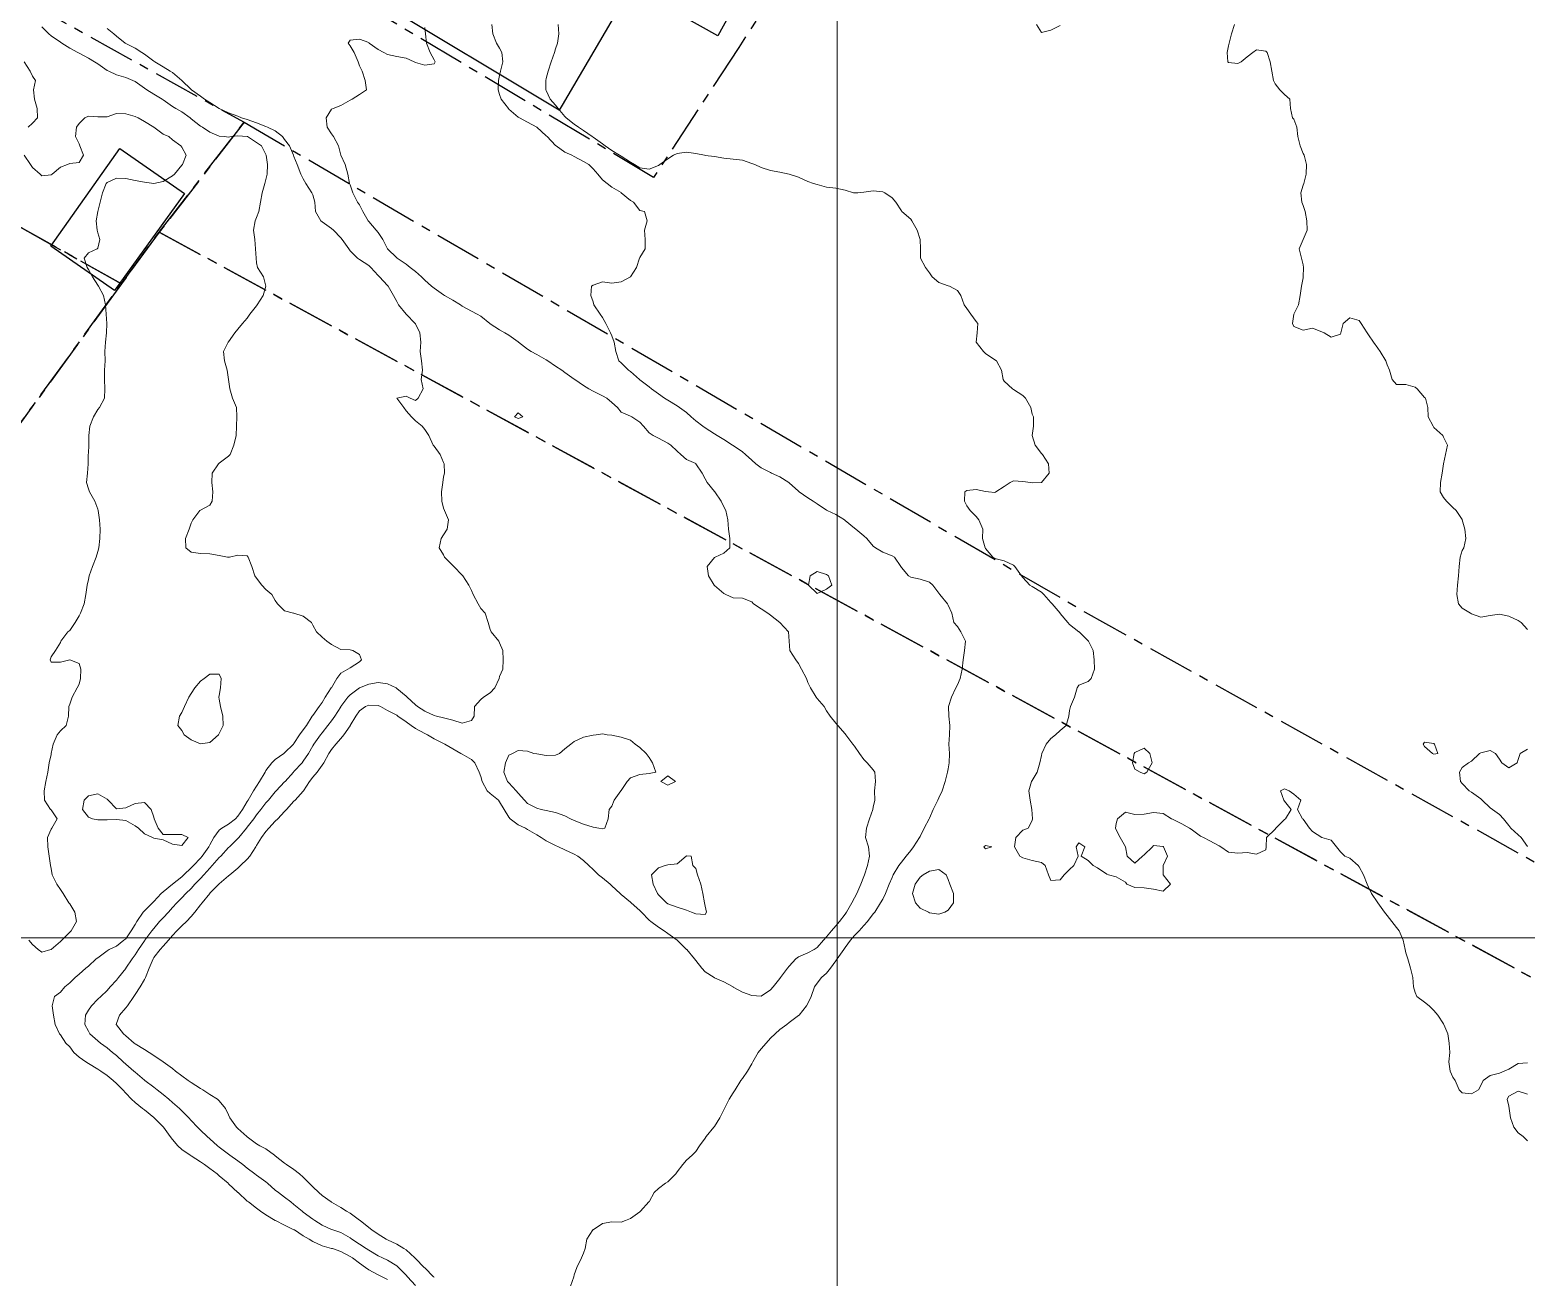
# Model space of a CAD drawing. Header units: centimetres. Extents: x 0 to 642158, y -847 to 649707.
# Drawn here: x 616223.6 to 616303.7, y 621669.2 to 621736 of the extents above; entities that cross this region are included whole.
import ezdxf

# ---------------------------------------------------------------- set-up
doc = ezdxf.new("R2010")
doc.units = ezdxf.units.CM
doc.header["$MEASUREMENT"] = 0
doc.linetypes.add('CENTERX2', pattern=[4, 2.5, -0.5, 0.5, -0.5])
doc.layers.add('MEV_grille', color=254, linetype='Continuous', lineweight=9)
doc.layers.add('WAL_topographie 0.5', color=253, linetype='Continuous', lineweight=20)
doc.layers.add('SPW_batiments', color=7, linetype='Continuous')
doc.layers.add('SPW_parcellaire cadastral', color=7, linetype='CENTERX2', lineweight=25, true_color=0xff0542)

# ---------------------------------------------------------------- blocks, each defined once
blk = doc.blocks.new('*U114')
at = {"layer": 'MEV_grille', "transparency": 33554687}
blk.add_lwpolyline([(-1338.461, 0), (1338.461, 0)], dxfattribs=at)
blk = doc.blocks.new('*U115')
at = {"layer": 'MEV_grille', "color": 0, "linetype": 'ByBlock', "lineweight": -2, "transparency": 16777216}
blk.add_blockref('*U114', (0, -700), dxfattribs=at)
blk = doc.blocks.new('*U112')
at = {"layer": 'MEV_grille', "transparency": 33554687}
blk.add_lwpolyline([(0, 1825.476), (0, -1825.476)], dxfattribs=at)
blk = doc.blocks.new('*U113')
at = {"layer": 'MEV_grille', "color": 0, "linetype": 'ByBlock', "lineweight": -2, "transparency": 16777216}
blk.add_blockref('*U112', (900, 0), dxfattribs=at)

msp = doc.modelspace()

# ---------------------------------------------------------------- linework, layer by layer
at = {"layer": 'SPW_batiments'}
for points in [[(616256.784, 621782.562), (616268.301, 621776.569), (616272.44, 621774.416), (616269.575, 621768.732), (616269.334, 621768.253), (616267.525, 621764.664), (616267.324, 621764.265), (616260.374, 621768.148), (616257.741, 621763.997), (616272.542, 621755.399), (616263.094, 621739.198), (616262.494, 621739.415), (616260.428, 621735.648), (616255.795, 621738.247), (616252.099, 621731.928), (616251.945, 621731.664), (616242.178, 621737.513), (616242.732, 621738.499), (616248.711, 621748.818), (616256.675, 621762.597), (616237.591, 621770.062), (616246.789, 621787.763), (616256.784, 621782.562)], [(616231.895, 621727.212), (616228.147, 621722.011), (616224.747, 621724.394), (616228.429, 621729.611), (616231.895, 621727.212)]]:
    msp.add_lwpolyline(points, dxfattribs=at)
at = {"layer": 'SPW_parcellaire cadastral'}
for points in [[(616195.181, 621741.091), (616170.321, 621755.131), (616169.47, 621755.656), (616168.237, 621756.129), (616165.44, 621757.196), (616157.594, 621762.978), (616160.584, 621766.718), (616168.522, 621761.505), (616173.626, 621758.629), (616176.402, 621757.057), (616213.408, 621736.168), (616216.388, 621741.407), (616235.08, 621731.017), (616230.533, 621725.141), (616228.518, 621722.368), (616195.181, 621741.091)], [(616154.18, 621758.71), (616162.139, 621753.434), (616166.417, 621750.606), (616190.955, 621734.328), (616195.181, 621741.091), (616228.518, 621722.368), (616217.154, 621706.728), (616165.45, 621744.224), (616161.193, 621747.311), (616157.955, 621749.659), (616150.984, 621754.714), (616154.18, 621758.71)], [(616264.098, 621738.951), (616261.546, 621735.027), (616256.995, 621728.066), (616241.917, 621737.06)], [(616297.098, 621622.428), (616297.461, 621629.349), (616298.644, 621635.396), (616301.154, 621641.354), (616304.661, 621646.787), (616309.264, 621651.451), (616327.607, 621672.427), (616230.533, 621725.141), (616235.08, 621731.017), (616280.079, 621704.814), (616337.121, 621673.095), (616310.254, 621642.371), (616305.867, 621634.157), (616304.741, 621630.554), (616303.493, 621618.268), (616297.098, 621622.428)], [(616228.875, 621640.351), (616188.778, 621667.676), (616209.234, 621695.829), (616217.154, 621706.728), (616228.518, 621722.368), (616230.533, 621725.141), (616327.607, 621672.427), (616309.264, 621651.451), (616304.661, 621646.787), (616301.154, 621641.354), (616298.644, 621635.396), (616297.461, 621629.349), (616297.098, 621622.428), (616243.747, 621656.668), (616229.886, 621641.446), (616228.875, 621640.351)]]:
    msp.add_lwpolyline(points, dxfattribs=at)
at = {"layer": 'WAL_topographie 0.5'}
for points in [[(616224.25, 621736.123), (616224.633, 621735.75), (616224.75, 621735.651), (616225.25, 621735.298), (616225.323, 621735.25), (616225.75, 621734.989), (616226.183, 621734.75), (616226.25, 621734.715), (616226.75, 621734.454), (616227.081, 621734.25), (616227.25, 621734.15), (616227.75, 621733.793), (616227.835, 621733.75), (616228.25, 621733.557), (616228.75, 621733.417), (616229.126, 621733.25), (616229.25, 621733.192), (616229.75, 621732.834), (616229.882, 621732.75), (616230.25, 621732.524), (616230.701, 621732.25), (616230.75, 621732.217), (616231.25, 621731.863), (616231.431, 621731.75), (616231.75, 621731.571), (616232.193, 621731.25), (616232.25, 621731.204), (616232.75, 621730.816), (616232.851, 621730.75), (616233.25, 621730.497), (616233.75, 621730.281), (616234.038, 621730.25), (616234.25, 621730.226), (616234.393, 621730.25), (616234.75, 621730.294), (616235.25, 621730.252), (616235.256, 621730.25), (616235.75, 621729.941), (616236.014, 621729.75), (616236.25, 621729.295), (616236.268, 621729.25), (616236.338, 621728.75), (616236.323, 621728.25), (616236.25, 621727.961), (616236.187, 621727.75), (616236.045, 621727.25), (616235.966, 621726.75), (616235.868, 621726.25), (616235.75, 621725.917), (616235.667, 621725.75), (616235.589, 621725.25), (616235.65, 621724.75), (616235.695, 621724.25), (616235.727, 621723.75), (616235.75, 621723.5), (616235.798, 621723.25), (616236.121, 621722.75), (616236.25, 621722.25), (616236.25, 621722.25), (616236.25, 621722.25), (616236.104, 621721.75), (616235.787, 621721.25), (616235.75, 621721.197), (616235.382, 621720.75), (616235.25, 621720.529), (616234.993, 621720.25), (616234.75, 621719.94), (616234.593, 621719.75), (616234.25, 621719.27), (616234.237, 621719.25), (616233.976, 621718.75), (616234.031, 621718.25), (616234.17, 621717.75), (616234.25, 621717.25), (616234.25, 621717.25), (616234.31, 621716.75), (616234.455, 621716.25), (616234.672, 621715.75), (616234.692, 621715.25), (616234.682, 621714.75), (616234.661, 621714.25), (616234.54, 621713.75), (616234.337, 621713.25), (616234.25, 621713.15), (616233.75, 621712.786), (616233.713, 621712.75), (616233.379, 621712.25), (616233.349, 621711.75), (616233.411, 621711.25), (616233.364, 621710.75), (616233.25, 621710.529), (616232.75, 621710.27), (616232.705, 621710.25), (616232.335, 621709.75), (616232.25, 621709.576), (616232.146, 621709.25), (616231.944, 621708.75), (616231.956, 621708.25), (616232.25, 621708.017), (616232.75, 621707.94), (616233.25, 621707.933), (616233.75, 621707.839), (616234.194, 621707.75), (616234.25, 621707.74), (616234.292, 621707.75), (616234.75, 621707.85), (616235.25, 621707.812), (616235.293, 621707.75), (616235.494, 621707.25), (616235.652, 621706.75), (616235.75, 621706.625), (616236.027, 621706.25), (616236.25, 621706.012), (616236.558, 621705.75), (616236.75, 621705.432), (616236.873, 621705.25), (616237.25, 621704.873), (616237.721, 621704.75), (616237.75, 621704.745), (616238.25, 621704.594), (616238.68, 621704.25), (616238.75, 621704.114), (616238.961, 621703.75), (616239.25, 621703.461), (616239.505, 621703.25), (616239.75, 621703.067), (616240.25, 621702.817), (616240.75, 621702.799), (616240.905, 621702.75), (616241.25, 621702.546), (616241.365, 621702.25), (616241.25, 621702.144), (616240.75, 621701.831), (616240.63, 621701.75), (616240.25, 621701.547), (616240.04, 621701.25), (616239.75, 621700.762), (616239.743, 621700.75), (616239.416, 621700.25), (616239.25, 621699.975), (616239.094, 621699.75), (616238.75, 621699.281), (616238.73, 621699.25), (616238.411, 621698.75), (616238.25, 621698.517), (616238.044, 621698.25), (616237.75, 621697.774), (616237.732, 621697.75), (616237.25, 621697.275), (616237.212, 621697.25), (616236.75, 621696.925), (616236.564, 621696.75), (616236.25, 621696.329), (616236.2, 621696.25), (616235.911, 621695.75), (616235.75, 621695.501), (616235.588, 621695.25), (616235.291, 621694.75), (616235.25, 621694.68), (616234.997, 621694.25), (616234.75, 621693.884), (616234.621, 621693.75), (616234.25, 621693.467), (616233.887, 621693.25), (616233.75, 621693.147), (616233.454, 621692.75), (616233.25, 621692.362), (616233.201, 621692.25), (616232.844, 621691.75), (616232.75, 621691.64), (616232.371, 621691.25), (616232.25, 621691.122), (616231.861, 621690.75), (616231.75, 621690.645), (616231.254, 621690.25), (616231.25, 621690.247), (616230.75, 621689.848), (616230.643, 621689.75), (616230.25, 621689.318), (616230.18, 621689.25), (616229.75, 621688.826), (616229.68, 621688.75), (616229.346, 621688.25), (616229.25, 621688.088), (616229.043, 621687.75), (616228.75, 621687.333), (616228.652, 621687.25), (616228.25, 621686.941), (616227.856, 621686.75), (616227.75, 621686.681), (616227.25, 621686.316), (616227.173, 621686.25), (616226.75, 621685.873), (616226.612, 621685.75), (616226.25, 621685.432), (616226.043, 621685.25), (616225.75, 621684.967), (616225.492, 621684.75), (616225.25, 621684.481), (616224.941, 621684.25), (616224.806, 621683.75), (616224.876, 621683.25), (616224.977, 621682.75), (616225.196, 621682.25), (616225.25, 621682.186), (616225.549, 621681.75), (616225.75, 621681.547), (616225.978, 621681.25), (616226.25, 621680.996), (616226.614, 621680.75), (616226.75, 621680.656), (616227.25, 621680.358), (616227.421, 621680.25), (616227.75, 621680.017), (616228.072, 621679.75), (616228.25, 621679.583), (616228.589, 621679.25), (616228.75, 621679.068), (616229.062, 621678.75), (616229.25, 621678.573), (616229.652, 621678.25), (616229.75, 621678.176), (616230.25, 621677.759), (616230.26, 621677.75), (616230.75, 621677.265), (616230.763, 621677.25), (616231.129, 621676.75), (616231.25, 621676.593), (616231.54, 621676.25), (616231.75, 621676.052), (616232.187, 621675.75), (616232.25, 621675.712), (616232.75, 621675.398), (616232.959, 621675.25), (616233.25, 621675.037), (616233.643, 621674.75), (616233.75, 621674.655), (616234.222, 621674.25), (616234.25, 621674.224), (616234.75, 621673.76), (616234.762, 621673.75), (616235.25, 621673.294), (616235.314, 621673.25), (616235.75, 621672.911), (616235.953, 621672.75), (616236.25, 621672.557), (616236.75, 621672.254), (616236.757, 621672.25), (616237.25, 621672), (616237.75, 621671.764), (616237.774, 621671.75), (616238.25, 621671.44), (616238.559, 621671.25), (616238.75, 621671.134), (616239.25, 621670.895), (616239.75, 621670.767), (616239.808, 621670.75), (616240.25, 621670.592), (616240.75, 621670.329), (616240.883, 621670.25), (616241.25, 621669.979), (616241.582, 621669.75), (616241.75, 621669.611), (616242.25, 621669.349), (616242.463, 621669.25), (616242.75, 621669.106)], [(616227.75, 621736.032), (616228.117, 621735.75), (616228.25, 621735.623), (616228.722, 621735.25), (616228.75, 621735.232), (616229.25, 621734.982), (616229.607, 621734.75), (616229.75, 621734.67), (616230.25, 621734.285), (616230.307, 621734.25), (616230.75, 621733.983), (616231.125, 621733.75), (616231.25, 621733.681), (616231.75, 621733.25), (616231.75, 621733.25), (616232.25, 621732.764), (616232.267, 621732.75), (616232.75, 621732.412), (616232.968, 621732.25), (616233.25, 621732.072), (616233.75, 621731.75), (616233.75, 621731.75), (616234.25, 621731.524), (616234.75, 621731.336), (616234.941, 621731.25), (616235.25, 621731.168), (616235.75, 621730.987), (616236.25, 621730.786), (616236.333, 621730.75), (616236.75, 621730.555), (616237.131, 621730.25), (616237.25, 621730.091), (616237.518, 621729.75), (616237.728, 621729.25), (616237.75, 621729.194), (616237.915, 621728.75), (616238.116, 621728.25), (616238.25, 621727.998), (616238.391, 621727.75), (616238.708, 621727.25), (616238.75, 621727.13), (616238.865, 621726.75), (616238.902, 621726.25), (616239.192, 621725.75), (616239.25, 621725.698), (616239.75, 621725.341), (616239.857, 621725.25), (616240.25, 621724.837), (616240.32, 621724.75), (616240.681, 621724.25), (616240.75, 621724.148), (616241.154, 621723.75), (616241.25, 621723.679), (616241.75, 621723.355), (616241.854, 621723.25), (616242.25, 621722.817), (616242.318, 621722.75), (616242.75, 621722.281), (616242.782, 621722.25), (616243.082, 621721.75), (616243.25, 621721.431), (616243.341, 621721.25), (616243.75, 621720.75), (616243.75, 621720.75), (616244.241, 621720.25), (616244.25, 621720.235), (616244.487, 621719.75), (616244.546, 621719.25), (616244.508, 621718.75), (616244.569, 621718.25), (616244.63, 621717.75), (616244.55, 621717.25), (616244.667, 621716.75), (616244.389, 621716.25), (616244.25, 621716.125), (616243.973, 621716.25), (616243.75, 621716.355), (616243.25, 621716.25), (616243.62, 621715.75), (616243.75, 621715.583), (616244.03, 621715.25), (616244.25, 621715.046), (616244.613, 621714.75), (616244.75, 621714.583), (616244.957, 621714.25), (616245.189, 621713.75), (616245.25, 621713.685), (616245.571, 621713.25), (616245.75, 621712.809), (616245.779, 621712.75), (616245.798, 621712.25), (616245.75, 621712.05), (616245.707, 621711.75), (616245.642, 621711.25), (616245.66, 621710.75), (616245.75, 621710.375), (616245.801, 621710.25), (616246.021, 621709.75), (616245.941, 621709.25), (616245.75, 621708.941), (616245.629, 621708.75), (616245.524, 621708.25), (616245.75, 621707.87), (616245.807, 621707.75), (616246.25, 621707.298), (616246.295, 621707.25), (616246.75, 621706.778), (616246.787, 621706.75), (616247.114, 621706.25), (616247.25, 621705.962), (616247.335, 621705.75), (616247.611, 621705.25), (616247.75, 621705), (616247.986, 621704.75), (616248.143, 621704.25), (616248.25, 621703.875), (616248.306, 621703.75), (616248.717, 621703.25), (616248.75, 621703.159), (616248.917, 621702.75), (616248.947, 621702.25), (616248.917, 621701.75), (616248.75, 621701.357), (616248.725, 621701.25), (616248.491, 621700.75), (616248.25, 621700.495), (616247.899, 621700.25), (616247.75, 621700.125), (616247.406, 621699.75), (616247.394, 621699.25), (616247.25, 621699.014), (616246.75, 621698.866), (616246.25, 621699.028), (616245.75, 621699.158), (616245.373, 621699.25), (616245.25, 621699.285), (616244.75, 621699.506), (616244.359, 621699.75), (616244.25, 621699.851), (616243.805, 621700.25), (616243.75, 621700.31), (616243.25, 621700.725), (616243.209, 621700.75), (616242.75, 621700.967), (616242.25, 621701.046), (616241.75, 621700.962), (616241.25, 621700.75), (616241.25, 621700.75), (616240.75, 621700.384), (616240.625, 621700.25), (616240.257, 621699.75), (616240.25, 621699.738), (616239.935, 621699.25), (616239.75, 621698.998), (616239.561, 621698.75), (616239.25, 621698.356), (616239.171, 621698.25), (616238.806, 621697.75), (616238.75, 621697.655), (616238.525, 621697.25), (616238.25, 621696.825), (616238.186, 621696.75), (616237.75, 621696.279), (616237.72, 621696.25), (616237.272, 621695.75), (616237.25, 621695.728), (616236.797, 621695.25), (616236.75, 621695.196), (616236.378, 621694.75), (616236.25, 621694.603), (616235.981, 621694.25), (616235.75, 621693.965), (616235.598, 621693.75), (616235.25, 621693.306), (616235.203, 621693.25), (616234.799, 621692.75), (616234.75, 621692.689), (616234.296, 621692.25), (616234.25, 621692.206), (616233.83, 621691.75), (616233.75, 621691.672), (616233.381, 621691.25), (616233.25, 621691.109), (616232.934, 621690.75), (616232.75, 621690.554), (616232.452, 621690.25), (616232.25, 621690.028), (616231.971, 621689.75), (616231.75, 621689.516), (616231.476, 621689.25), (616231.25, 621689.003), (616231.032, 621688.75), (616230.75, 621688.447), (616230.56, 621688.25), (616230.25, 621687.887), (616230.143, 621687.75), (616229.773, 621687.25), (616229.75, 621687.22), (616229.426, 621686.75), (616229.25, 621686.472), (616229.083, 621686.25), (616228.758, 621685.75), (616228.75, 621685.739), (616228.361, 621685.25), (616228.25, 621685.108), (616227.915, 621684.75), (616227.75, 621684.561), (616227.416, 621684.25), (616227.25, 621684.104), (616226.922, 621683.75), (616226.75, 621683.503), (616226.593, 621683.25), (616226.553, 621682.75), (616226.75, 621682.379), (616226.826, 621682.25), (616227.25, 621681.871), (616227.396, 621681.75), (616227.75, 621681.495), (616228.047, 621681.25), (616228.25, 621681.078), (616228.612, 621680.75), (616228.75, 621680.62), (616229.176, 621680.25), (616229.25, 621680.185), (616229.75, 621679.766), (616229.772, 621679.75), (616230.25, 621679.383), (616230.43, 621679.25), (616230.75, 621678.99), (616231.048, 621678.75), (616231.25, 621678.575), (616231.617, 621678.25), (616231.75, 621678.117), (616232.115, 621677.75), (616232.25, 621677.607), (616232.587, 621677.25), (616232.75, 621677.09), (616233.105, 621676.75), (616233.25, 621676.629), (616233.653, 621676.25), (616233.75, 621676.173), (616234.25, 621675.804), (616234.323, 621675.75), (616234.75, 621675.447), (616235.005, 621675.25), (616235.25, 621675.051), (616235.661, 621674.75), (616235.75, 621674.682), (616236.25, 621674.323), (616236.336, 621674.25), (616236.75, 621673.886), (616236.925, 621673.75), (616237.25, 621673.498), (616237.574, 621673.25), (616237.75, 621673.12), (616238.181, 621672.75), (616238.25, 621672.701), (616238.75, 621672.331), (616238.867, 621672.25), (616239.25, 621672.012), (616239.75, 621671.782), (616239.835, 621671.75), (616240.25, 621671.616), (616240.75, 621671.325), (616240.848, 621671.25), (616241.25, 621670.986), (616241.618, 621670.75), (616241.75, 621670.666), (616242.25, 621670.37), (616242.493, 621670.25), (616242.75, 621670.126), (616243.25, 621669.833), (616243.347, 621669.75), (616243.75, 621669.325), (616243.82, 621669.25), (616244.25, 621668.779)], [(616244.75, 621736.083), (616244.779, 621735.75), (616244.844, 621735.25), (616245.034, 621734.75), (616245.25, 621734.358), (616245.301, 621734.25), (616245.25, 621734.147), (616244.75, 621734.081), (616244.25, 621734.219), (616244.173, 621734.25), (616243.75, 621734.451), (616243.25, 621734.538), (616242.75, 621734.639), (616242.558, 621734.75), (616242.25, 621734.92), (616241.78, 621735.25), (616241.75, 621735.279), (616241.25, 621735.469), (616240.75, 621735.417), (616240.641, 621735.25), (616240.75, 621735.115), (616240.971, 621734.75), (616241.177, 621734.25), (616241.25, 621734.036), (616241.393, 621733.75), (616241.563, 621733.25), (616241.639, 621732.75), (616241.25, 621732.5), (616240.861, 621732.25), (616240.75, 621732.197), (616240.25, 621731.91), (616239.85, 621731.75), (616239.75, 621731.712), (616239.471, 621731.25), (616239.529, 621730.75), (616239.75, 621730.395), (616239.862, 621730.25), (616240.129, 621729.75), (616240.25, 621729.25), (616240.25, 621729.25), (616240.484, 621728.75), (616240.633, 621728.25), (616240.726, 621727.75), (616240.75, 621727.669), (616240.905, 621727.25), (616241.153, 621726.75), (616241.25, 621726.597), (616241.442, 621726.25), (616241.718, 621725.75), (616241.75, 621725.707), (616242.156, 621725.25), (616242.25, 621725.128), (616242.499, 621724.75), (616242.75, 621724.25), (616242.75, 621724.25), (616243.25, 621723.761), (616243.263, 621723.75), (616243.75, 621723.421), (616243.965, 621723.25), (616244.25, 621723.025), (616244.572, 621722.75), (616244.75, 621722.578), (616245.111, 621722.25), (616245.25, 621722.144), (616245.75, 621721.787), (616245.81, 621721.75), (616246.25, 621721.493), (616246.656, 621721.25), (616246.75, 621721.186), (616247.25, 621720.911), (616247.557, 621720.75), (616247.75, 621720.642), (616248.238, 621720.25), (616248.25, 621720.241), (616248.75, 621719.913), (616249.038, 621719.75), (616249.25, 621719.633), (616249.75, 621719.266), (616249.77, 621719.25), (616250.25, 621718.869), (616250.44, 621718.75), (616250.75, 621718.586), (616251.25, 621718.31), (616251.34, 621718.25), (616251.75, 621717.963), (616252.075, 621717.75), (616252.25, 621717.623), (616252.75, 621717.266), (616252.773, 621717.25), (616253.25, 621716.937), (616253.532, 621716.75), (616253.75, 621716.63), (616254.25, 621716.372), (616254.485, 621716.25), (616254.75, 621716.033), (616255.056, 621715.75), (616255.25, 621715.507), (616255.75, 621715.285), (616255.826, 621715.25), (616256.25, 621714.968), (616256.456, 621714.75), (616256.75, 621714.405), (616256.971, 621714.25), (616257.25, 621714.107), (616257.75, 621713.855), (616257.915, 621713.75), (616258.25, 621713.415), (616258.453, 621713.25), (616258.75, 621712.98), (616259.25, 621712.754), (616259.257, 621712.75), (616259.599, 621712.25), (616259.75, 621711.938), (616259.856, 621711.75), (616260.25, 621711.267), (616260.264, 621711.25), (616260.601, 621710.75), (616260.75, 621710.436), (616260.852, 621710.25), (616260.958, 621709.75), (616260.992, 621709.25), (616261.077, 621708.75), (616261.071, 621708.25), (616260.75, 621707.969), (616260.294, 621707.75), (616260.25, 621707.724), (616259.865, 621707.25), (616259.932, 621706.75), (616260.235, 621706.25), (616260.25, 621706.235), (616260.75, 621705.797), (616260.853, 621705.75), (616261.25, 621705.579), (616261.75, 621705.552), (616262.25, 621705.353), (616262.343, 621705.25), (616262.75, 621704.977), (616263.104, 621704.75), (616263.25, 621704.647), (616263.75, 621704.25), (616263.75, 621704.25), (616264.207, 621703.75), (616264.25, 621703.25), (616264.25, 621703.25), (616264.275, 621702.75), (616264.609, 621702.25), (616264.75, 621702.054), (616264.907, 621701.75), (616265.17, 621701.25), (616265.25, 621701.046), (616265.38, 621700.75), (616265.697, 621700.25), (616265.75, 621700.19), (616266.113, 621699.75), (616266.25, 621699.531), (616266.437, 621699.25), (616266.75, 621698.865), (616266.846, 621698.75), (616267.25, 621698.298), (616267.286, 621698.25), (616267.648, 621697.75), (616267.75, 621697.634), (616268.004, 621697.25), (616268.25, 621696.93), (616268.423, 621696.75), (616268.75, 621696.364), (616268.826, 621696.25), (616268.866, 621695.75), (616268.816, 621695.25), (616268.836, 621694.75), (616268.75, 621694.365), (616268.729, 621694.25), (616268.543, 621693.75), (616268.39, 621693.25), (616268.336, 621692.75), (616268.488, 621692.25), (616268.547, 621691.75), (616268.431, 621691.25), (616268.278, 621690.75), (616268.25, 621690.667), (616268.081, 621690.25), (616267.86, 621689.75), (616267.75, 621689.515), (616267.599, 621689.25), (616267.322, 621688.75), (616267.25, 621688.652), (616266.944, 621688.25), (616266.75, 621688.017), (616266.506, 621687.75), (616266.25, 621687.441), (616266.082, 621687.25), (616265.75, 621686.865), (616265.585, 621686.75), (616265.25, 621686.582), (616264.75, 621686.368), (616264.609, 621686.25), (616264.25, 621685.859), (616264.166, 621685.75), (616263.782, 621685.25), (616263.75, 621685.205), (616263.382, 621684.75), (616263.25, 621684.596), (616262.75, 621684.263), (616262.25, 621684.288), (616261.75, 621684.469), (616261.25, 621684.748), (616261.246, 621684.75), (616260.75, 621685.035), (616260.25, 621685.242), (616260.237, 621685.25), (616259.75, 621685.563), (616259.578, 621685.75), (616259.25, 621686.16), (616259.176, 621686.25), (616258.764, 621686.75), (616258.75, 621686.765), (616258.25, 621687.25), (616258.25, 621687.25), (616257.75, 621687.614), (616257.554, 621687.75), (616257.25, 621687.943), (616256.851, 621688.25), (616256.75, 621688.333), (616256.344, 621688.75), (616256.25, 621688.843), (616255.793, 621689.25), (616255.75, 621689.286), (616255.25, 621689.703), (616255.197, 621689.75), (616254.75, 621690.17), (616254.663, 621690.25), (616254.25, 621690.592), (616254.053, 621690.75), (616253.75, 621691.033), (616253.533, 621691.25), (616253.25, 621691.521), (616252.932, 621691.75), (616252.75, 621691.857), (616252.25, 621692.083), (616251.902, 621692.25), (616251.75, 621692.319), (616251.25, 621692.574), (616250.982, 621692.75), (616250.75, 621692.886), (616250.25, 621693.183), (616250.133, 621693.25), (616249.75, 621693.434), (616249.312, 621693.75), (616249.25, 621693.829), (616248.993, 621694.25), (616248.75, 621694.664), (616248.685, 621694.75), (616248.25, 621695.095), (616248.093, 621695.25), (616247.817, 621695.75), (616247.75, 621696.008), (616247.666, 621696.25), (616247.422, 621696.75), (616247.25, 621696.922), (616246.75, 621697.207), (616246.682, 621697.25), (616246.25, 621697.498), (616245.82, 621697.75), (616245.75, 621697.784), (616245.25, 621698.028), (616244.893, 621698.25), (616244.75, 621698.319), (616244.25, 621698.577), (616244.017, 621698.75), (616243.75, 621698.93), (616243.313, 621699.25), (616243.25, 621699.29), (616242.75, 621699.552), (616242.375, 621699.75), (616242.25, 621699.811), (616241.75, 621699.829), (616241.572, 621699.75), (616241.25, 621699.518), (616241.061, 621699.25), (616240.765, 621698.75), (616240.75, 621698.727), (616240.42, 621698.25), (616240.25, 621698.052), (616239.998, 621697.75), (616239.75, 621697.456), (616239.614, 621697.25), (616239.342, 621696.75), (616239.25, 621696.618), (616238.996, 621696.25), (616238.75, 621695.971), (616238.577, 621695.75), (616238.266, 621695.25), (616238.25, 621695.225), (616237.815, 621694.75), (616237.75, 621694.691), (616237.358, 621694.25), (616237.25, 621694.136), (616236.892, 621693.75), (616236.75, 621693.615), (616236.41, 621693.25), (616236.25, 621693.069), (616236.018, 621692.75), (616235.75, 621692.317), (616235.714, 621692.25), (616235.393, 621691.75), (616235.25, 621691.597), (616234.89, 621691.25), (616234.75, 621691.112), (616234.315, 621690.75), (616234.25, 621690.697), (616233.75, 621690.268), (616233.733, 621690.25), (616233.25, 621689.762), (616233.239, 621689.75), (616232.836, 621689.25), (616232.75, 621689.144), (616232.45, 621688.75), (616232.25, 621688.524), (616231.992, 621688.25), (616231.75, 621688.019), (616231.474, 621687.75), (616231.25, 621687.505), (616231.037, 621687.25), (616230.75, 621686.941), (616230.589, 621686.75), (616230.25, 621686.322), (616230.207, 621686.25), (616230.008, 621685.75), (616229.797, 621685.25), (616229.75, 621685.16), (616229.523, 621684.75), (616229.25, 621684.348), (616229.186, 621684.25), (616228.846, 621683.75), (616228.75, 621683.633), (616228.405, 621683.25), (616228.25, 621682.801), (616228.237, 621682.75), (616228.25, 621682.731), (616228.626, 621682.25), (616228.75, 621682.144), (616229.197, 621681.75), (616229.25, 621681.712), (616229.75, 621681.404), (616229.998, 621681.25), (616230.25, 621681.092), (616230.75, 621680.75), (616230.75, 621680.75), (616231.25, 621680.388), (616231.412, 621680.25), (616231.75, 621679.997), (616232.083, 621679.75), (616232.25, 621679.637), (616232.75, 621679.318), (616232.866, 621679.25), (616233.25, 621678.993), (616233.656, 621678.75), (616233.75, 621678.655), (616234.077, 621678.25), (616234.25, 621677.904), (616234.312, 621677.75), (616234.672, 621677.25), (616234.75, 621677.174), (616235.233, 621676.75), (616235.25, 621676.736), (616235.75, 621676.351), (616235.928, 621676.25), (616236.25, 621676.083), (616236.705, 621675.75), (616236.75, 621675.723), (616237.25, 621675.325), (616237.346, 621675.25), (616237.75, 621674.977), (616238.042, 621674.75), (616238.25, 621674.568), (616238.568, 621674.25), (616238.75, 621674.061), (616239.074, 621673.75), (616239.25, 621673.598), (616239.739, 621673.25), (616239.75, 621673.243), (616240.25, 621672.954), (616240.558, 621672.75), (616240.75, 621672.646), (616241.25, 621672.283), (616241.291, 621672.25), (616241.75, 621671.885), (616241.91, 621671.75), (616242.25, 621671.531), (616242.679, 621671.25), (616242.75, 621671.214), (616243.25, 621670.982), (616243.634, 621670.75), (616243.75, 621670.679), (616244.219, 621670.25), (616244.25, 621670.219), (616244.719, 621669.75), (616244.75, 621669.718), (616245.218, 621669.25), (616245.25, 621669.218)], [(616248.336, 621736.25), (616248.382, 621735.75), (616248.594, 621735.25), (616248.75, 621734.975), (616248.864, 621734.75), (616248.921, 621734.25), (616248.807, 621733.75), (616248.75, 621733.513), (616248.687, 621733.25), (616248.672, 621732.75), (616248.75, 621732.505), (616248.837, 621732.25), (616249.222, 621731.75), (616249.25, 621731.724), (616249.75, 621731.298), (616249.818, 621731.25), (616250.25, 621731.019), (616250.75, 621730.752), (616250.753, 621730.75), (616251.25, 621730.292), (616251.289, 621730.25), (616251.75, 621729.77), (616251.777, 621729.75), (616252.25, 621729.41), (616252.615, 621729.25), (616252.75, 621729.178), (616253.25, 621728.927), (616253.524, 621728.75), (616253.75, 621728.526), (616254.014, 621728.25), (616254.25, 621727.944), (616254.513, 621727.75), (616254.75, 621727.546), (616255.25, 621727.257), (616255.262, 621727.25), (616255.75, 621726.834), (616255.92, 621726.75), (616256.25, 621726.304), (616256.5, 621726.25), (616256.65, 621725.75), (616256.5, 621725.25), (616256.55, 621724.75), (616256.536, 621724.25), (616256.25, 621723.788), (616256.233, 621723.75), (616256.076, 621723.25), (616255.75, 621722.75), (616255.75, 621722.75), (616255.25, 621722.474), (616254.75, 621722.401), (616254.25, 621722.485), (616253.75, 621722.308), (616253.678, 621722.25), (616253.637, 621721.75), (616253.75, 621721.404), (616253.8, 621721.25), (616254.129, 621720.75), (616254.25, 621720.566), (616254.444, 621720.25), (616254.683, 621719.75), (616254.75, 621719.596), (616254.879, 621719.25), (616254.976, 621718.75), (616255.141, 621718.25), (616255.25, 621718.155), (616255.648, 621717.75), (616255.75, 621717.685), (616256.233, 621717.25), (616256.25, 621717.239), (616256.75, 621716.859), (616256.875, 621716.75), (616257.25, 621716.496), (616257.58, 621716.25), (616257.75, 621716.141), (616258.25, 621715.842), (616258.37, 621715.75), (616258.75, 621715.498), (616259.007, 621715.25), (616259.25, 621715.051), (616259.62, 621714.75), (616259.75, 621714.664), (616260.25, 621714.341), (616260.391, 621714.25), (616260.75, 621714.053), (616261.206, 621713.75), (616261.25, 621713.723), (616261.75, 621713.378), (616261.902, 621713.25), (616262.25, 621712.933), (616262.459, 621712.75), (616262.75, 621712.526), (616263.25, 621712.28), (616263.306, 621712.25), (616263.75, 621712.042), (616264.231, 621711.75), (616264.25, 621711.734), (616264.75, 621711.277), (616264.783, 621711.25), (616265.25, 621710.916), (616265.532, 621710.75), (616265.75, 621710.603), (616266.25, 621710.269), (616266.283, 621710.25), (616266.75, 621710.035), (616267.202, 621709.75), (616267.25, 621709.717), (616267.75, 621709.297), (616267.812, 621709.25), (616268.25, 621708.891), (616268.41, 621708.75), (616268.75, 621708.339), (616268.864, 621708.25), (616269.25, 621708.021), (616269.75, 621707.828), (616269.879, 621707.75), (616270.227, 621707.25), (616270.25, 621707.196), (616270.637, 621706.75), (616270.75, 621706.687), (616271.25, 621706.578), (616271.75, 621706.407), (616271.931, 621706.25), (616272.25, 621705.816), (616272.3, 621705.75), (616272.719, 621705.25), (616272.75, 621705.175), (616272.948, 621704.75), (616273.05, 621704.25), (616273.25, 621704.036), (616273.44, 621703.75), (616273.673, 621703.25), (616273.625, 621702.75), (616273.549, 621702.25), (616273.512, 621701.75), (616273.402, 621701.25), (616273.25, 621700.917), (616273.162, 621700.75), (616272.931, 621700.25), (616272.771, 621699.75), (616272.791, 621699.25), (616272.838, 621698.75), (616272.817, 621698.25), (616272.798, 621697.75), (616272.831, 621697.25), (616272.816, 621696.75), (616272.75, 621696.423), (616272.718, 621696.25), (616272.595, 621695.75), (616272.432, 621695.25), (616272.25, 621694.879), (616272.194, 621694.75), (616271.957, 621694.25), (616271.75, 621693.781), (616271.735, 621693.75), (616271.478, 621693.25), (616271.25, 621692.808), (616271.217, 621692.75), (616270.904, 621692.25), (616270.75, 621692.057), (616270.51, 621691.75), (616270.25, 621691.432), (616270.119, 621691.25), (616269.814, 621690.75), (616269.75, 621690.602), (616269.597, 621690.25), (616269.395, 621689.75), (616269.25, 621689.456), (616269.14, 621689.25), (616268.825, 621688.75), (616268.75, 621688.658), (616268.436, 621688.25), (616268.25, 621688.045), (616267.984, 621687.75), (616267.75, 621687.502), (616267.537, 621687.25), (616267.25, 621686.871), (616267.163, 621686.75), (616266.823, 621686.25), (616266.75, 621686.146), (616266.453, 621685.75), (616266.25, 621685.495), (616265.975, 621685.25), (616265.75, 621684.963), (616265.61, 621684.75), (616265.424, 621684.25), (616265.25, 621683.868), (616265.178, 621683.75), (616264.774, 621683.25), (616264.75, 621683.224), (616264.25, 621682.844), (616264.117, 621682.75), (616263.75, 621682.47), (616263.49, 621682.25), (616263.25, 621682.008), (616263.015, 621681.75), (616262.75, 621681.44), (616262.581, 621681.25), (616262.296, 621680.75), (616262.25, 621680.647), (616262.024, 621680.25), (616261.75, 621679.859), (616261.663, 621679.75), (616261.349, 621679.25), (616261.25, 621679.089), (616261.043, 621678.75), (616260.783, 621678.25), (616260.75, 621678.182), (616260.539, 621677.75), (616260.25, 621677.284), (616260.222, 621677.25), (616259.811, 621676.75), (616259.75, 621676.661), (616259.44, 621676.25), (616259.25, 621675.95), (616259.064, 621675.75), (616258.75, 621675.477), (616258.559, 621675.25), (616258.25, 621674.853), (616258.181, 621674.75), (616257.75, 621674.329), (616257.633, 621674.25), (616257.25, 621673.967), (616257.026, 621673.75), (616256.75, 621673.257), (616256.745, 621673.25), (616256.291, 621672.75), (616256.25, 621672.713), (616255.75, 621672.359), (616255.482, 621672.25), (616255.25, 621672.172), (616254.75, 621672.179), (616254.25, 621672.096), (616253.75, 621671.756), (616253.742, 621671.75), (616253.426, 621671.25), (616253.327, 621670.75), (616253.25, 621670.511), (616253.139, 621670.25), (616252.888, 621669.75), (616252.75, 621669.341), (616252.717, 621669.25), (616252.541, 621668.75)], [(616251.89, 621736.25), (616251.92, 621735.75), (616251.845, 621735.25), (616251.75, 621734.948), (616251.69, 621734.75), (616251.516, 621734.25), (616251.342, 621733.75), (616251.25, 621733.358), (616251.225, 621733.25), (616251.234, 621732.75), (616251.25, 621732.715), (616251.453, 621732.25), (616251.75, 621731.926), (616251.881, 621731.75), (616252.25, 621731.322), (616252.322, 621731.25), (616252.75, 621730.912), (616252.982, 621730.75), (616253.25, 621730.583), (616253.713, 621730.25), (616253.75, 621730.225), (616254.25, 621729.864), (616254.407, 621729.75), (616254.75, 621729.499), (616255.176, 621729.25), (616255.25, 621729.205), (616255.75, 621728.888), (616255.971, 621728.75), (616256.25, 621728.587), (616256.75, 621728.517), (616257.25, 621728.701), (616257.33, 621728.75), (616257.75, 621729.067), (616258.061, 621729.25), (616258.25, 621729.353), (616258.75, 621729.419), (616259.25, 621729.339), (616259.718, 621729.25), (616259.75, 621729.242), (616260.25, 621729.182), (616260.75, 621729.099), (616261.25, 621729.042), (616261.75, 621728.988), (616262.25, 621728.818), (616262.417, 621728.75), (616262.75, 621728.597), (616263.25, 621728.446), (616263.75, 621728.354), (616264.25, 621728.25), (616264.25, 621728.25), (616264.75, 621728.074), (616265.25, 621727.85), (616265.546, 621727.75), (616265.75, 621727.683), (616266.25, 621727.554), (616266.75, 621727.49), (616267.25, 621727.385), (616267.687, 621727.25), (616267.75, 621727.238), (616267.917, 621727.25), (616268.25, 621727.273), (616268.75, 621727.355), (616269.25, 621727.303), (616269.368, 621727.25), (616269.75, 621726.967), (616269.958, 621726.75), (616270.25, 621726.283), (616270.271, 621726.25), (616270.75, 621725.839), (616270.811, 621725.75), (616271.095, 621725.25), (616271.25, 621724.75), (616271.25, 621724.75), (616271.27, 621724.25), (616271.273, 621723.75), (616271.54, 621723.25), (616271.75, 621722.967), (616271.893, 621722.75), (616272.25, 621722.438), (616272.75, 621722.274), (616272.817, 621722.25), (616273.25, 621722.018), (616273.429, 621721.75), (616273.618, 621721.25), (616273.75, 621721.046), (616273.974, 621720.75), (616274.25, 621720.35), (616274.333, 621720.25), (616274.313, 621719.75), (616274.25, 621719.25), (616274.636, 621718.75), (616274.75, 621718.647), (616275.25, 621718.313), (616275.344, 621718.25), (616275.61, 621717.75), (616275.7, 621717.25), (616275.75, 621717.167), (616276.191, 621716.75), (616276.25, 621716.714), (616276.75, 621716.402), (616276.896, 621716.25), (616277.169, 621715.75), (616277.25, 621715.393), (616277.313, 621715.25), (616277.321, 621714.75), (616277.25, 621714.25), (616277.404, 621713.75), (616277.75, 621713.3), (616277.796, 621713.25), (616278.125, 621712.75), (616278.159, 621712.25), (616277.75, 621711.75), (616277.75, 621711.75), (616277.25, 621711.728), (616277.167, 621711.75), (616276.75, 621711.806), (616276.25, 621711.827), (616276.074, 621711.75), (616275.75, 621711.538), (616275.309, 621711.25), (616275.25, 621711.202), (616274.917, 621711.25), (616274.75, 621711.264), (616274.25, 621711.361), (616273.75, 621711.314), (616273.641, 621711.25), (616273.625, 621710.75), (616273.75, 621710.488), (616273.929, 621710.25), (616274.25, 621709.917), (616274.4, 621709.75), (616274.606, 621709.25), (616274.597, 621708.75), (616274.726, 621708.25), (616274.75, 621708.205), (616275.15, 621707.75), (616275.25, 621707.672), (616275.75, 621707.56), (616276.25, 621707.327), (616276.325, 621707.25), (616276.675, 621706.75), (616276.75, 621706.652), (616277.123, 621706.25), (616277.25, 621706.173), (616277.75, 621705.882), (616277.877, 621705.75), (616278.25, 621705.327), (616278.317, 621705.25), (616278.744, 621704.75), (616278.75, 621704.741), (616279.165, 621704.25), (616279.25, 621704.153), (616279.75, 621703.759), (616279.762, 621703.75), (616280.25, 621703.273), (616280.272, 621703.25), (616280.505, 621702.75), (616280.568, 621702.25), (616280.586, 621701.75), (616280.4, 621701.25), (616280.25, 621701.088), (616279.75, 621700.905), (616279.662, 621700.75), (616279.508, 621700.25), (616279.292, 621699.75), (616279.25, 621699.55), (616279.203, 621699.25), (616279.062, 621698.75), (616278.75, 621698.466), (616278.493, 621698.25), (616278.25, 621698.046), (616277.99, 621697.75), (616277.775, 621697.25), (616277.75, 621697.135), (616277.664, 621696.75), (616277.512, 621696.25), (616277.25, 621695.792), (616277.22, 621695.75), (616277.071, 621695.25), (616277.148, 621694.75), (616277.236, 621694.25), (616277.25, 621694), (616277.27, 621693.75), (616277.25, 621693.65), (616277.028, 621693.25), (616276.75, 621693.141), (616276.375, 621692.75), (616276.306, 621692.25), (616276.592, 621691.75), (616276.75, 621691.653), (616277.25, 621691.515), (616277.75, 621691.417), (616277.945, 621691.25), (616278.12, 621690.75), (616278.25, 621690.45), (616278.75, 621690.481), (616278.956, 621690.75), (616279.25, 621691.044), (616279.484, 621691.25), (616279.702, 621691.75), (616279.604, 621692.25), (616279.75, 621692.456), (616280.068, 621692.25), (616279.875, 621691.75), (616280.25, 621691.519), (616280.519, 621691.25), (616280.75, 621691.135), (616281.25, 621690.796), (616281.333, 621690.75), (616281.75, 621690.641), (616282.25, 621690.361), (616282.321, 621690.25), (616282.75, 621690.074), (616283.25, 621690.059), (616283.75, 621689.988), (616284.25, 621689.886), (616284.65, 621690.25), (616284.25, 621690.75), (616284.25, 621690.75), (616284.25, 621691.25), (616284.25, 621691.25), (616284.49, 621691.75), (616284.272, 621692.25), (616284.25, 621692.271), (616283.75, 621692.317), (616283.679, 621692.25), (616283.25, 621691.821), (616283.159, 621691.75), (616282.75, 621691.375), (616282.341, 621691.75), (616282.25, 621692.25), (616282.25, 621692.25), (616281.964, 621692.75), (616281.75, 621693.159), (616281.71, 621693.25), (616281.75, 621693.5), (616281.821, 621693.75), (616282.25, 621694.103), (616282.75, 621693.985), (616283.25, 621694), (616283.75, 621694.094), (616284.25, 621694.031), (616284.7, 621693.75), (616284.75, 621693.724), (616285.25, 621693.485), (616285.664, 621693.25), (616285.75, 621693.192), (616286.25, 621692.826), (616286.41, 621692.75), (616286.75, 621692.576), (616287.25, 621692.3), (616287.336, 621692.25), (616287.75, 621691.96), (616288.25, 621691.917), (616288.75, 621691.939), (616289.25, 621691.85), (616289.75, 621692.083), (616289.776, 621692.25), (616289.787, 621692.75), (616290.25, 621693.196), (616290.281, 621693.25), (616290.75, 621693.719), (616290.813, 621693.75), (616291.113, 621694.25), (616290.75, 621694.694), (616290.712, 621694.75), (616290.536, 621695.25), (616290.75, 621695.355), (616291, 621695.25), (616291.25, 621695.07), (616291.631, 621694.75), (616291.45, 621694.25), (616291.706, 621693.75), (616291.75, 621693.73), (616292.096, 621693.25), (616292.25, 621693.072), (616292.75, 621692.75), (616292.75, 621692.75), (616293.25, 621692.61), (616293.531, 621692.25), (616293.75, 621691.981), (616293.981, 621691.75), (616294.25, 621691.644), (616294.698, 621691.25), (616294.75, 621691.187), (616294.978, 621690.75), (616295.178, 621690.25), (616295.25, 621690.092), (616295.409, 621689.75), (616295.75, 621689.25), (616295.75, 621689.25), (616296.096, 621688.75), (616296.25, 621688.575), (616296.493, 621688.25), (616296.75, 621687.926), (616296.884, 621687.75), (616297.092, 621687.25), (616297.208, 621686.75), (616297.25, 621686.571), (616297.344, 621686.25), (616297.492, 621685.75), (616297.617, 621685.25), (616297.655, 621684.75), (616297.75, 621684.458), (616297.835, 621684.25), (616298.25, 621683.944), (616298.492, 621683.75), (616298.75, 621683.488), (616298.956, 621683.25), (616299.25, 621682.783), (616299.282, 621682.75), (616299.493, 621682.25), (616299.567, 621681.75), (616299.591, 621681.25), (616299.546, 621680.75), (616299.607, 621680.25), (616299.75, 621679.917), (616299.875, 621679.75), (616300.089, 621679.25), (616300.25, 621679.083), (616300.75, 621679.031), (616301.139, 621679.25), (616301.25, 621679.472), (616301.389, 621679.75), (616301.75, 621680.021), (616302.25, 621680.136), (616302.5, 621680.25), (616302.75, 621680.354), (616303.25, 621680.655), (616303.75, 621680.69)], [(616277.483, 621736.25), (616277.75, 621735.824), (616278.25, 621735.939), (616278.75, 621736.202)], [(616288.083, 621736.25), (616287.908, 621735.75), (616287.796, 621735.25), (616287.75, 621735.113), (616287.675, 621734.75), (616287.727, 621734.25), (616287.75, 621734.215), (616288.25, 621734.164), (616288.438, 621734.25), (616288.75, 621734.513), (616289.05, 621734.75), (616289.25, 621734.9), (616289.75, 621734.822), (616289.829, 621734.75), (616289.985, 621734.25), (616290.068, 621733.75), (616290.164, 621733.25), (616290.25, 621733.071), (616290.5, 621732.75), (616290.75, 621732.5), (616291.031, 621732.25), (616291.071, 621731.75), (616291.178, 621731.25), (616291.25, 621731.179), (616291.408, 621730.75), (616291.458, 621730.25), (616291.583, 621729.75), (616291.75, 621729.35), (616291.8, 621729.25), (616291.924, 621728.75), (616291.912, 621728.25), (616291.777, 621727.75), (616291.75, 621727.659), (616291.632, 621727.25), (616291.67, 621726.75), (616291.75, 621726.568), (616291.859, 621726.25), (616291.945, 621725.75), (616291.958, 621725.25), (616291.75, 621724.75), (616291.75, 621724.75), (616291.533, 621724.25), (616291.655, 621723.75), (616291.75, 621723.387), (616291.773, 621723.25), (616291.758, 621722.75), (616291.75, 621722.687), (616291.655, 621722.25), (616291.591, 621721.75), (616291.5, 621721.25), (616291.25, 621720.75), (616291.25, 621720.75), (616291.185, 621720.25), (616291.25, 621720.098), (616291.75, 621719.895), (616292.25, 621720), (616292.75, 621719.81), (616292.865, 621719.75), (616293.25, 621719.523), (616293.75, 621719.687), (616293.771, 621719.75), (616293.89, 621720.25), (616294.25, 621720.55), (616294.75, 621720.417), (616294.856, 621720.25), (616295.167, 621719.75), (616295.25, 621719.641), (616295.515, 621719.25), (616295.75, 621718.93), (616295.862, 621718.75), (616296.171, 621718.25), (616296.25, 621718.036), (616296.361, 621717.75), (616296.51, 621717.25), (616296.75, 621716.989), (616297.25, 621716.981), (616297.75, 621716.838), (616297.857, 621716.75), (616298.25, 621716.292), (616298.292, 621716.25), (616298.413, 621715.75), (616298.432, 621715.25), (616298.698, 621714.75), (616298.75, 621714.689), (616299.217, 621714.25), (616299.25, 621714.171), (616299.466, 621713.75), (616299.37, 621713.25), (616299.25, 621712.75), (616299.25, 621712.75), (616299.19, 621712.25), (616299.096, 621711.75), (616299.083, 621711.25), (616299.25, 621710.95), (616299.417, 621710.75), (616299.75, 621710.405), (616299.93, 621710.25), (616300.25, 621709.765), (616300.264, 621709.75), (616300.397, 621709.25), (616300.45, 621708.75), (616300.338, 621708.25), (616300.25, 621708.1), (616300.158, 621707.75), (616300.095, 621707.25), (616300.06, 621706.75), (616300.009, 621706.25), (616299.973, 621705.75), (616300.057, 621705.25), (616300.25, 621705.014), (616300.702, 621704.75), (616300.75, 621704.72), (616301.25, 621704.547), (616301.75, 621704.635), (616302.25, 621704.694), (616302.75, 621704.588), (616303.25, 621704.354), (616303.417, 621704.25), (616303.75, 621703.875)], [(616223.307, 621734.25), (616223.63, 621733.75), (616223.75, 621733.477), (616223.917, 621733.25), (616223.809, 621732.75), (616223.869, 621732.25), (616224, 621731.75), (616224.033, 621731.25), (616223.75, 621730.979), (616223.521, 621730.75)], [(616223.307, 621729.25), (616223.644, 621728.75), (616223.75, 621728.597), (616224.167, 621728.25), (616224.25, 621728.154), (616224.75, 621728.205), (616224.802, 621728.25), (616225.25, 621728.611), (616225.635, 621728.75), (616225.75, 621728.813), (616226.25, 621728.861), (616226.483, 621729.25), (616226.287, 621729.75), (616226.25, 621729.857), (616226.067, 621730.25), (616226.111, 621730.75), (616226.25, 621730.95), (616226.563, 621731.25), (616226.75, 621731.344), (616227.25, 621731.31), (616227.75, 621731.306), (616228.25, 621731.479), (616228.75, 621731.466), (616229.25, 621731.326), (616229.412, 621731.25), (616229.75, 621731.055), (616230.25, 621730.75), (616230.25, 621730.75), (616230.75, 621730.39), (616231.062, 621730.25), (616231.25, 621730.077), (616231.697, 621729.75), (616231.75, 621729.679), (616231.985, 621729.25), (616231.785, 621728.75), (616231.75, 621728.721), (616231.35, 621728.25), (616231.25, 621728.157), (616230.75, 621727.842), (616230.25, 621727.75), (616230.25, 621727.75), (616230.25, 621727.75), (616229.75, 621727.805), (616229.25, 621727.911), (616228.75, 621728.004), (616228.25, 621728.027), (616227.75, 621727.803), (616227.709, 621727.75), (616227.508, 621727.25), (616227.375, 621726.75), (616227.25, 621726.25), (616227.25, 621726.25), (616227.158, 621725.75), (616227.21, 621725.25), (616227.25, 621725.103), (616227.353, 621724.75), (616227.25, 621724.288), (616227.217, 621724.25), (616226.75, 621724.038), (616226.529, 621723.75), (616226.687, 621723.25), (616226.75, 621723.14), (616226.963, 621722.75), (616227.25, 621722.311), (616227.291, 621722.25), (616227.565, 621721.75), (616227.663, 621721.25), (616227.697, 621720.75), (616227.729, 621720.25), (616227.721, 621719.75), (616227.67, 621719.25), (616227.637, 621718.75), (616227.638, 621718.25), (616227.615, 621717.75), (616227.603, 621717.25), (616227.635, 621716.75), (616227.616, 621716.25), (616227.345, 621715.75), (616227.25, 621715.647), (616227.02, 621715.25), (616226.825, 621714.75), (616226.776, 621714.25), (616226.774, 621713.75), (616226.75, 621713.313), (616226.745, 621713.25), (616226.737, 621712.75), (616226.707, 621712.25), (616226.647, 621711.75), (616226.75, 621711.402), (616226.804, 621711.25), (616227.096, 621710.75), (616227.25, 621710.315), (616227.267, 621710.25), (616227.349, 621709.75), (616227.388, 621709.25), (616227.37, 621708.75), (616227.303, 621708.25), (616227.25, 621708.05), (616227.165, 621707.75), (616226.972, 621707.25), (616226.796, 621706.75), (616226.75, 621706.55), (616226.683, 621706.25), (616226.621, 621705.75), (616226.524, 621705.25), (616226.325, 621704.75), (616226.25, 621704.612), (616226.044, 621704.25), (616225.75, 621703.821), (616225.657, 621703.75), (616225.274, 621703.25), (616225.25, 621703.187), (616224.981, 621702.75), (616224.75, 621702.417), (616224.703, 621702.25), (616224.75, 621702.135), (616225.25, 621702.131), (616225.75, 621702.25), (616225.75, 621702.25), (616225.75, 621702.25), (616226.25, 621702.058), (616226.345, 621701.75), (616226.332, 621701.25), (616226.25, 621700.95), (616226.156, 621700.75), (616225.883, 621700.25), (616225.75, 621699.886), (616225.703, 621699.75), (616225.678, 621699.25), (616225.553, 621698.75), (616225.25, 621698.457), (616225.083, 621698.25), (616224.873, 621697.75), (616224.765, 621697.25), (616224.75, 621697.191), (616224.647, 621696.75), (616224.574, 621696.25), (616224.472, 621695.75), (616224.383, 621695.25), (616224.401, 621694.75), (616224.714, 621694.25), (616224.75, 621694.221), (616225.083, 621693.75), (616224.786, 621693.25), (616224.75, 621693.2), (616224.554, 621692.75), (616224.573, 621692.25), (616224.657, 621691.75), (616224.722, 621691.25), (616224.75, 621691.091), (616224.812, 621690.75), (616225.056, 621690.25), (616225.25, 621689.975), (616225.398, 621689.75), (616225.703, 621689.25), (616225.75, 621689.193), (616226.032, 621688.75), (616226.114, 621688.25), (616225.828, 621687.75), (616225.75, 621687.675), (616225.329, 621687.25), (616225.25, 621687.181), (616224.75, 621686.754), (616224.737, 621686.75), (616224.25, 621686.621), (616224.064, 621686.75), (616223.75, 621687.024), (616223.558, 621687.25)], [(616250, 621715.25), (616249.75, 621715.174), (616249.558, 621715.25), (616249.75, 621715.477), (616250, 621715.25)], [(616266.529, 621706.25), (616266.25, 621706.044), (616265.75, 621705.813), (616265.283, 621706.25), (616265.375, 621706.75), (616265.75, 621706.981), (616266.25, 621706.829), (616266.352, 621706.75), (616266.529, 621706.25)], [(616233.705, 621698.25), (616233.25, 621697.832), (616232.75, 621697.754), (616232.25, 621697.98), (616231.875, 621698.25), (616231.75, 621698.47), (616231.541, 621698.75), (616231.628, 621699.25), (616231.75, 621699.432), (616231.89, 621699.75), (616232.118, 621700.25), (616232.25, 621700.462), (616232.445, 621700.75), (616232.75, 621701.111), (616232.936, 621701.25), (616233.25, 621701.481), (616233.75, 621701.492), (616233.861, 621701.25), (616233.824, 621700.75), (616233.75, 621700.343), (616233.732, 621700.25), (616233.75, 621700.154), (616233.816, 621699.75), (616233.946, 621699.25), (616233.965, 621698.75), (616233.75, 621698.313), (616233.705, 621698.25)], [(616254.382, 621693.25), (616254.25, 621693.217), (616254.058, 621693.25), (616253.75, 621693.308), (616253.25, 621693.464), (616252.75, 621693.655), (616252.539, 621693.75), (616252.25, 621693.903), (616251.75, 621694.091), (616251.25, 621694.191), (616250.981, 621694.25), (616250.75, 621694.319), (616250.25, 621694.574), (616250.088, 621694.75), (616249.75, 621695.114), (616249.642, 621695.25), (616249.25, 621695.676), (616249.17, 621695.75), (616248.987, 621696.25), (616249.065, 621696.75), (616249.25, 621697.157), (616249.45, 621697.25), (616249.75, 621697.4), (616250.25, 621697.36), (616250.591, 621697.25), (616250.75, 621697.221), (616251.25, 621697.132), (616251.75, 621697.148), (616251.957, 621697.25), (616252.25, 621697.5), (616252.565, 621697.75), (616252.75, 621697.889), (616253.25, 621698.118), (616253.75, 621698.232), (616253.917, 621698.25), (616254.25, 621698.29), (616254.5, 621698.25), (616254.75, 621698.223), (616255.25, 621698.125), (616255.75, 621697.962), (616256.009, 621697.75), (616256.25, 621697.564), (616256.594, 621697.25), (616256.75, 621697.023), (616256.938, 621696.75), (616257.107, 621696.25), (616256.75, 621696.172), (616256.25, 621696.125), (616255.75, 621695.936), (616255.583, 621695.75), (616255.25, 621695.265), (616255.241, 621695.25), (616254.89, 621694.75), (616254.75, 621694.423), (616254.622, 621694.25), (616254.569, 621693.75), (616254.382, 621693.25)], [(616283.382, 621696.25), (616283.25, 621696.15), (616283.023, 621696.25), (616282.75, 621696.408), (616282.625, 621696.75), (616282.71, 621697.25), (616282.75, 621697.305), (616283.25, 621697.525), (616283.548, 621697.25), (616283.671, 621696.75), (616283.382, 621696.25)], [(616298.75, 621697.212), (616298.964, 621697.25), (616298.786, 621697.75), (616298.75, 621697.774), (616298.25, 621697.844), (616298.167, 621697.75), (616298.25, 621697.62), (616298.675, 621697.25), (616298.75, 621697.212)], [(616303.75, 621697.469), (616303.361, 621697.25), (616303.25, 621696.917), (616303.194, 621696.75), (616302.75, 621696.483), (616302.387, 621696.75), (616302.25, 621696.938), (616302.042, 621697.25), (616301.75, 621697.402), (616301.25, 621697.288), (616301.191, 621697.25), (616300.75, 621696.833), (616300.6, 621696.75), (616300.25, 621696.5), (616300.11, 621696.25), (616300.162, 621695.75), (616300.25, 621695.635), (616300.635, 621695.25), (616300.75, 621695.171), (616301.25, 621694.821), (616301.331, 621694.75), (616301.75, 621694.344), (616301.887, 621694.25), (616302.25, 621693.983), (616302.476, 621693.75), (616302.75, 621693.396), (616302.859, 621693.25), (616303.25, 621692.893), (616303.417, 621692.75), (616303.75, 621692.274)], [(616258.159, 621695.75), (616257.75, 621695.554), (616257.375, 621695.75), (616257.75, 621696.05), (616258.159, 621695.75)], [(616232.091, 621692.75), (616231.75, 621692.315), (616231.25, 621692.401), (616230.75, 621692.628), (616230.25, 621692.712), (616230.179, 621692.75), (616229.75, 621692.95), (616229.429, 621693.25), (616229.25, 621693.366), (616228.75, 621693.654), (616228.25, 621693.714), (616227.75, 621693.686), (616227.25, 621693.696), (616226.97, 621693.75), (616226.75, 621693.845), (616226.428, 621694.25), (616226.516, 621694.75), (616226.75, 621694.984), (616227.25, 621695.08), (616227.75, 621694.809), (616227.815, 621694.75), (616228.25, 621694.28), (616228.75, 621694.337), (616229.25, 621694.576), (616229.75, 621694.622), (616230.101, 621694.25), (616230.25, 621693.831), (616230.276, 621693.75), (616230.478, 621693.25), (616230.75, 621692.912), (616231.25, 621692.903), (616231.75, 621692.907), (616232.091, 621692.75)], [(616274.75, 621692.15), (616275.083, 621692.25), (616274.75, 621692.317), (616274.659, 621692.25), (616274.75, 621692.15)], [(616259.83, 621688.75), (616259.75, 621688.625), (616259.25, 621688.657), (616259.024, 621688.75), (616258.75, 621688.865), (616258.25, 621689.028), (616257.75, 621689.204), (616257.682, 621689.25), (616257.25, 621689.682), (616257.194, 621689.75), (616256.961, 621690.25), (616256.872, 621690.75), (616257.25, 621691.135), (616257.617, 621691.25), (616257.75, 621691.29), (616258.25, 621691.336), (616258.73, 621691.75), (616258.75, 621691.773), (616259, 621691.75), (616259.084, 621691.25), (616259.25, 621691.084), (616259.35, 621690.75), (616259.526, 621690.25), (616259.622, 621689.75), (616259.722, 621689.25), (616259.75, 621689.083), (616259.83, 621688.75)], [(616272.25, 621688.652), (616272.57, 621688.75), (616272.75, 621688.86), (616273.046, 621689.25), (616273.041, 621689.75), (616272.836, 621690.25), (616272.75, 621690.5), (616272.647, 621690.75), (616272.25, 621691.045), (616271.75, 621690.953), (616271.419, 621690.75), (616271.25, 621690.63), (616270.988, 621690.25), (616270.838, 621689.75), (616271.012, 621689.25), (616271.25, 621688.971), (616271.7, 621688.75), (616271.75, 621688.724), (616272.25, 621688.652)], [(616303.75, 621679.023), (616303.25, 621679.179), (616302.75, 621678.917), (616302.667, 621678.75), (616302.75, 621678.375), (616302.781, 621678.25), (616302.837, 621677.75), (616303.031, 621677.25), (616303.25, 621676.946), (616303.515, 621676.75), (616303.75, 621676.515)]]:
    msp.add_lwpolyline(points, dxfattribs=at)

# ---------------------------------------------------------------- block references
at = {"layer": 'MEV_grille', "transparency": 33554687}
for name, p in [('*U113', (615366.814, 620593.644)), ('*U115', (616669.481, 622387.381))]:
    msp.add_blockref(name, p, dxfattribs=at)

doc.saveas('drawing.dxf')
